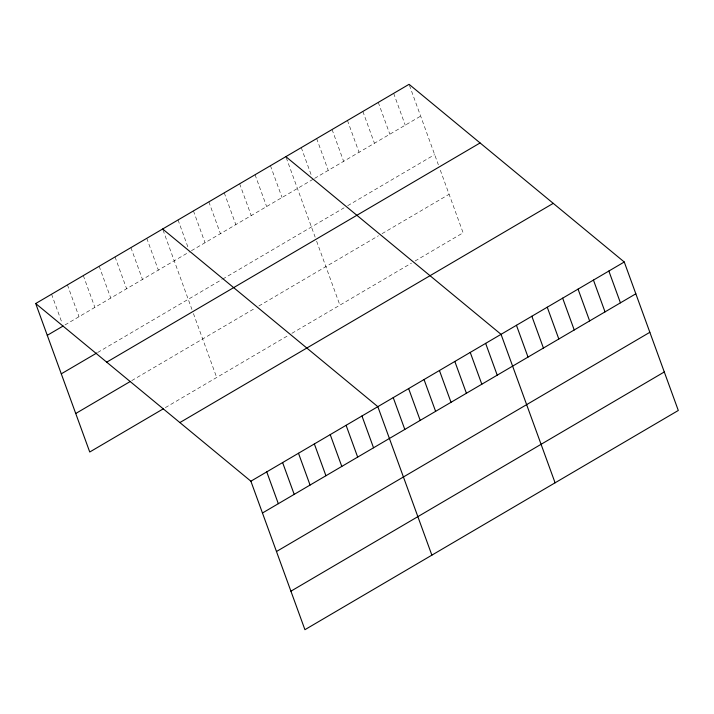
<?xml version="1.0" encoding="UTF-8"?>
<svg xmlns="http://www.w3.org/2000/svg" width="714" height="714" viewBox="0 0 714 714"><rect width="100%" height="100%" fill="white"/><g stroke="black" fill="none" stroke-linecap="round" stroke-linejoin="round"><path stroke-width="0.54" stroke-dasharray="3.57 2.68" d="M65.01 324.924L189.621 251.756M191.432 250.694L312.839 179.419M314.651 178.357L420.653 116.123M97.693 352.466L221.759 279.62M222.661 279.094L344.068 207.819M347.691 205.686L434.665 154.626M131.733 380.624L255.219 308.127M258.843 305.994L378.438 235.781M382.061 233.656L449.106 194.297M165.353 407.623L288.26 335.455M291.883 333.331L411.478 263.118M415.102 260.985L463.118 232.8L439.842 168.861M409.443 85.341L438.369 164.8M393.673 93.355L405.249 125.164M378.268 102.397L389.844 134.205M362.864 111.446L374.448 143.246M347.468 120.487L359.044 152.287M332.064 129.529L343.639 161.337M316.659 138.57L328.244 170.378M301.263 147.611L311.715 176.34M286.234 157.678L315.151 237.137M316.632 241.207L339.9 305.137M270.454 165.702L282.03 197.501M255.059 174.743L266.634 206.542M239.654 183.784L251.23 215.583M224.25 192.825L235.825 224.633M208.854 201.866L220.43 233.674M193.449 210.907L205.025 242.715M178.045 219.957L188.505 248.677M163.024 230.024L191.941 309.474M193.423 313.544L216.69 377.474M146.781 238.315L158.356 270.115M130.912 247.624L142.488 279.433M115.043 256.942L126.619 288.751M99.175 266.26L110.75 298.068M83.306 275.577L94.882 307.386M67.437 284.895L79.013 316.695M51.569 294.213L62.02 322.933"/><path stroke-width="1.07" d="M35.7 303.53L409.077 84.314L624.259 261.993L678.3 410.47L304.923 629.686L250.882 481.2L35.7 303.53L89.741 452.007L163.488 408.711M47.276 335.33L63.144 326.012M61.288 373.833L96.765 353.011M106.707 362.159L480.085 142.952M75.729 413.504L129.868 381.722M179.874 422.572L553.243 203.356M250.882 481.2L624.259 261.993M262.457 513.009L635.835 293.793M276.479 551.511L649.847 332.296M290.91 591.183L664.288 371.967M285.859 156.652L501.041 334.331L555.09 482.816M162.649 228.998L377.831 406.668L431.872 555.153M608.855 271.034L620.43 302.834M593.45 280.075L605.026 311.884M578.054 289.116L589.63 320.925M562.65 298.157L574.226 329.966M547.245 307.207L558.821 339.007M531.85 316.248L543.425 348.048M516.445 325.289L528.021 357.089M485.645 343.372L497.221 375.18M470.24 352.413L481.816 384.221M454.836 361.462L466.412 393.262M439.44 370.504L451.016 402.303M424.036 379.545L435.611 411.344M408.631 388.586L420.207 420.394M393.236 397.627L404.811 429.435M361.962 415.985L373.538 447.794M346.094 425.303L357.669 457.112M330.225 434.621L341.801 466.429M314.356 443.938L325.932 475.738M298.488 453.256L310.063 485.056M282.619 462.574L294.195 494.374M266.75 471.883L278.326 503.691"/></g></svg>
